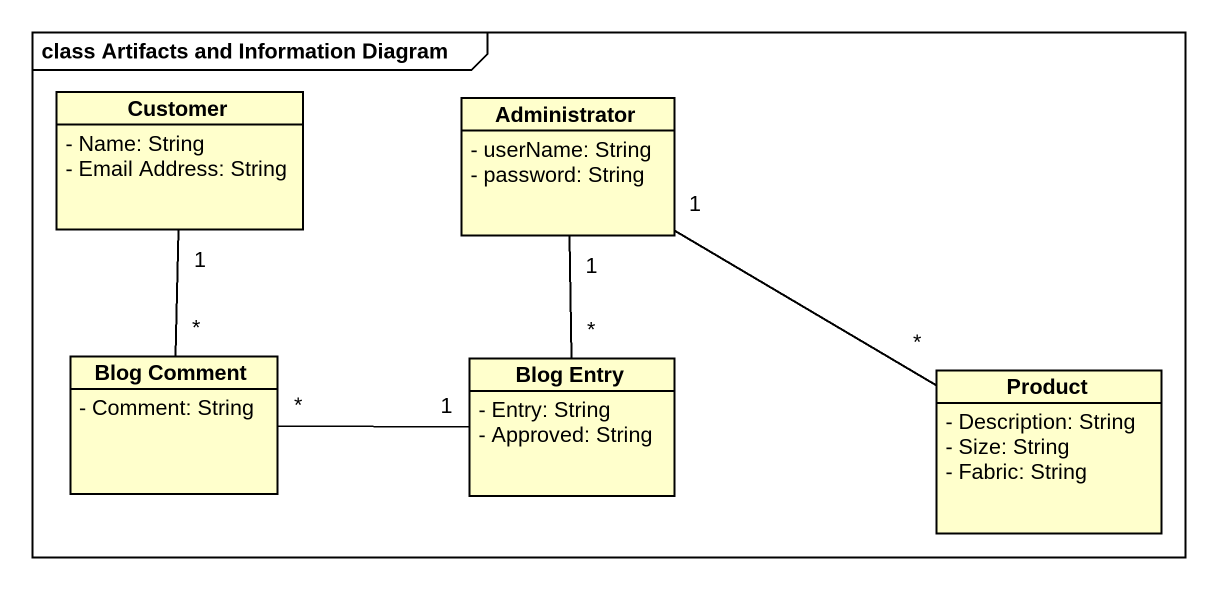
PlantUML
@startuml
mainframe class Artifacts and Information Diagram
hide circle
hide empty members
skinparam classAttributeIconSize 0
class Customer {
  - Name: String
  - Email Address: String
}
class Administrator {
  - userName: String
  - password: String
}
class "Blog Comment" as Blog_Comment {
  - Comment: String
}
class "Blog Entry" as Blog_Entry {
  - Entry: String
  - Approved: String
}
class Product {
  - Description: String
  - Size: String
  - Fabric: String
}
Customer "1" -- "*" Blog_Comment
Administrator "1" -- "*" Blog_Entry
Administrator "1" -right- "*" Product
Blog_Comment "*" -right- "1" Blog_Entry
@enduml
